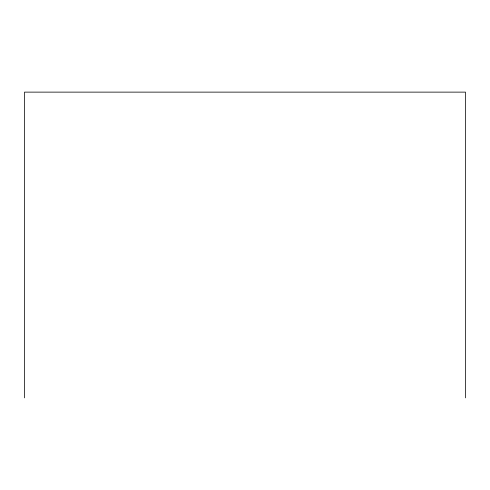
<?xml version="1.0" encoding="UTF-8"?>
<svg xmlns="http://www.w3.org/2000/svg" width="490" height="490" viewBox="0 0 490 490"><rect width="100%" height="100%" fill="white"/><g stroke="black" fill="none" stroke-linecap="round" stroke-linejoin="round"><path stroke-width="0.73" d="M465.5 397.874L465.5 92.126L24.5 92.126L24.5 397.874"/></g></svg>
